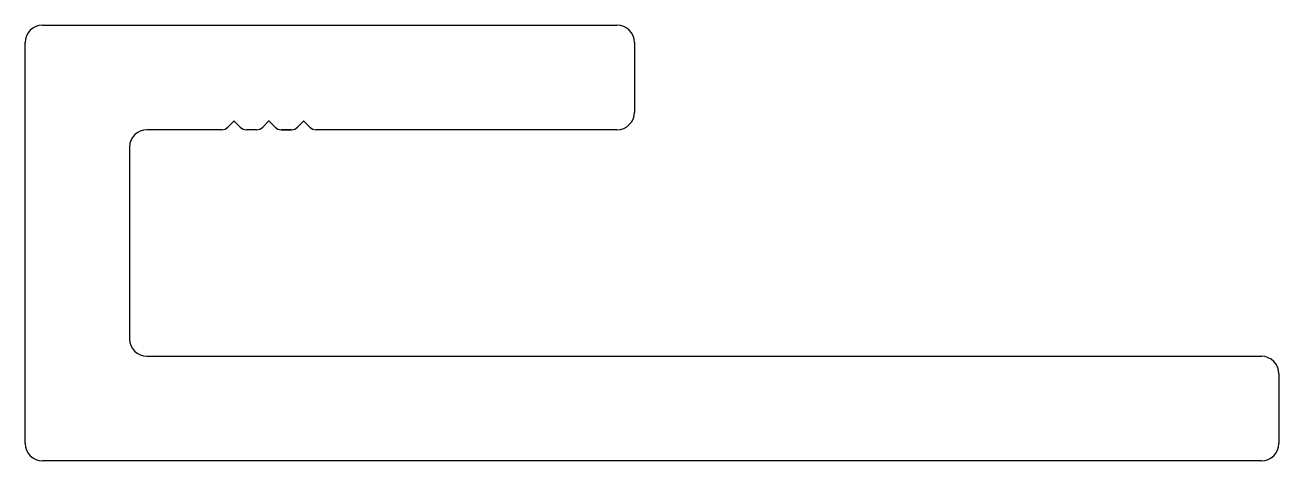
# Model space of a CAD drawing. Extents: x -18 to 18, y 0.2 to 12.7.
import ezdxf

# ---------------------------------------------------------------- set-up
doc = ezdxf.new("R2010")
doc.units = 0
doc.layers.add('1', color=7, linetype='CONTINUOUS')

msp = doc.modelspace()

# ---------------------------------------------------------------- linework, layer by layer
at = {"layer": '1', "color": 7, "linetype": 'CONTINUOUS'}
for p, q in [((-17.517, 12.708), (-1.022, 12.708)), ((-18.017, 0.709), (-18.017, 12.208)), ((-0.522, 12.208), (-0.522, 10.208)), ((-12.022, 9.952), (-12.194, 9.781)), ((-11.84, 9.781), (-12.011, 9.952)), ((-11.023, 9.952), (-11.194, 9.781)), ((-10.84, 9.781), (-11.011, 9.952)), ((-10.023, 9.952), (-10.194, 9.781)), ((-9.84, 9.781), (-10.011, 9.952)), ((-12.37, 9.708), (-14.517, 9.708)), ((-11.37, 9.708), (-11.663, 9.708)), ((-10.37, 9.708), (-10.663, 9.708)), ((-10.663, 9.708), (-10.37, 9.708)), ((-10.37, 9.708), (-10.663, 9.708)), ((-10.663, 9.708), (-10.37, 9.708)), ((-10.37, 9.708), (-10.663, 9.708)), ((-1.022, 9.708), (-9.663, 9.708)), ((-9.663, 9.708), (-9.663, 9.708)), ((-9.663, 9.708), (-9.663, 9.708)), ((-15.017, 9.208), (-15.017, 3.709)), ((-14.517, 3.209), (17.484, 3.209)), ((17.984, 2.709), (17.984, 0.709)), ((17.484, 0.209), (-17.517, 0.209))]:
    msp.add_line(p, q, dxfattribs=at)
for centre, radius, start, end in [((-17.517, 12.208), 0.5, 90, 180), ((-1.022, 12.208), 0.5, 0, 90), ((-1.022, 10.208), 0.5, 270, 0), ((-12.37, 9.958), 0.25, 270, 315), ((-12.017, 9.947), 0.008, 45, 135), ((-11.663, 9.958), 0.25, 225, 270), ((-11.37, 9.958), 0.25, 270, 315), ((-11.017, 9.947), 0.008, 45, 135), ((-10.663, 9.958), 0.25, 225, 270), ((-10.37, 9.958), 0.25, 270, 315), ((-10.017, 9.947), 0.008, 45, 135), ((-9.663, 9.958), 0.25, 225, 270), ((-14.517, 9.208), 0.5, 90, 180), ((-14.517, 3.709), 0.5, 180, 270), ((17.484, 2.709), 0.5, 0, 90), ((-17.517, 0.709), 0.5, 180, 270), ((17.484, 0.709), 0.5, 270, 0)]:
    msp.add_arc(centre, radius, start, end, dxfattribs=at)

doc.saveas('drawing.dxf')
